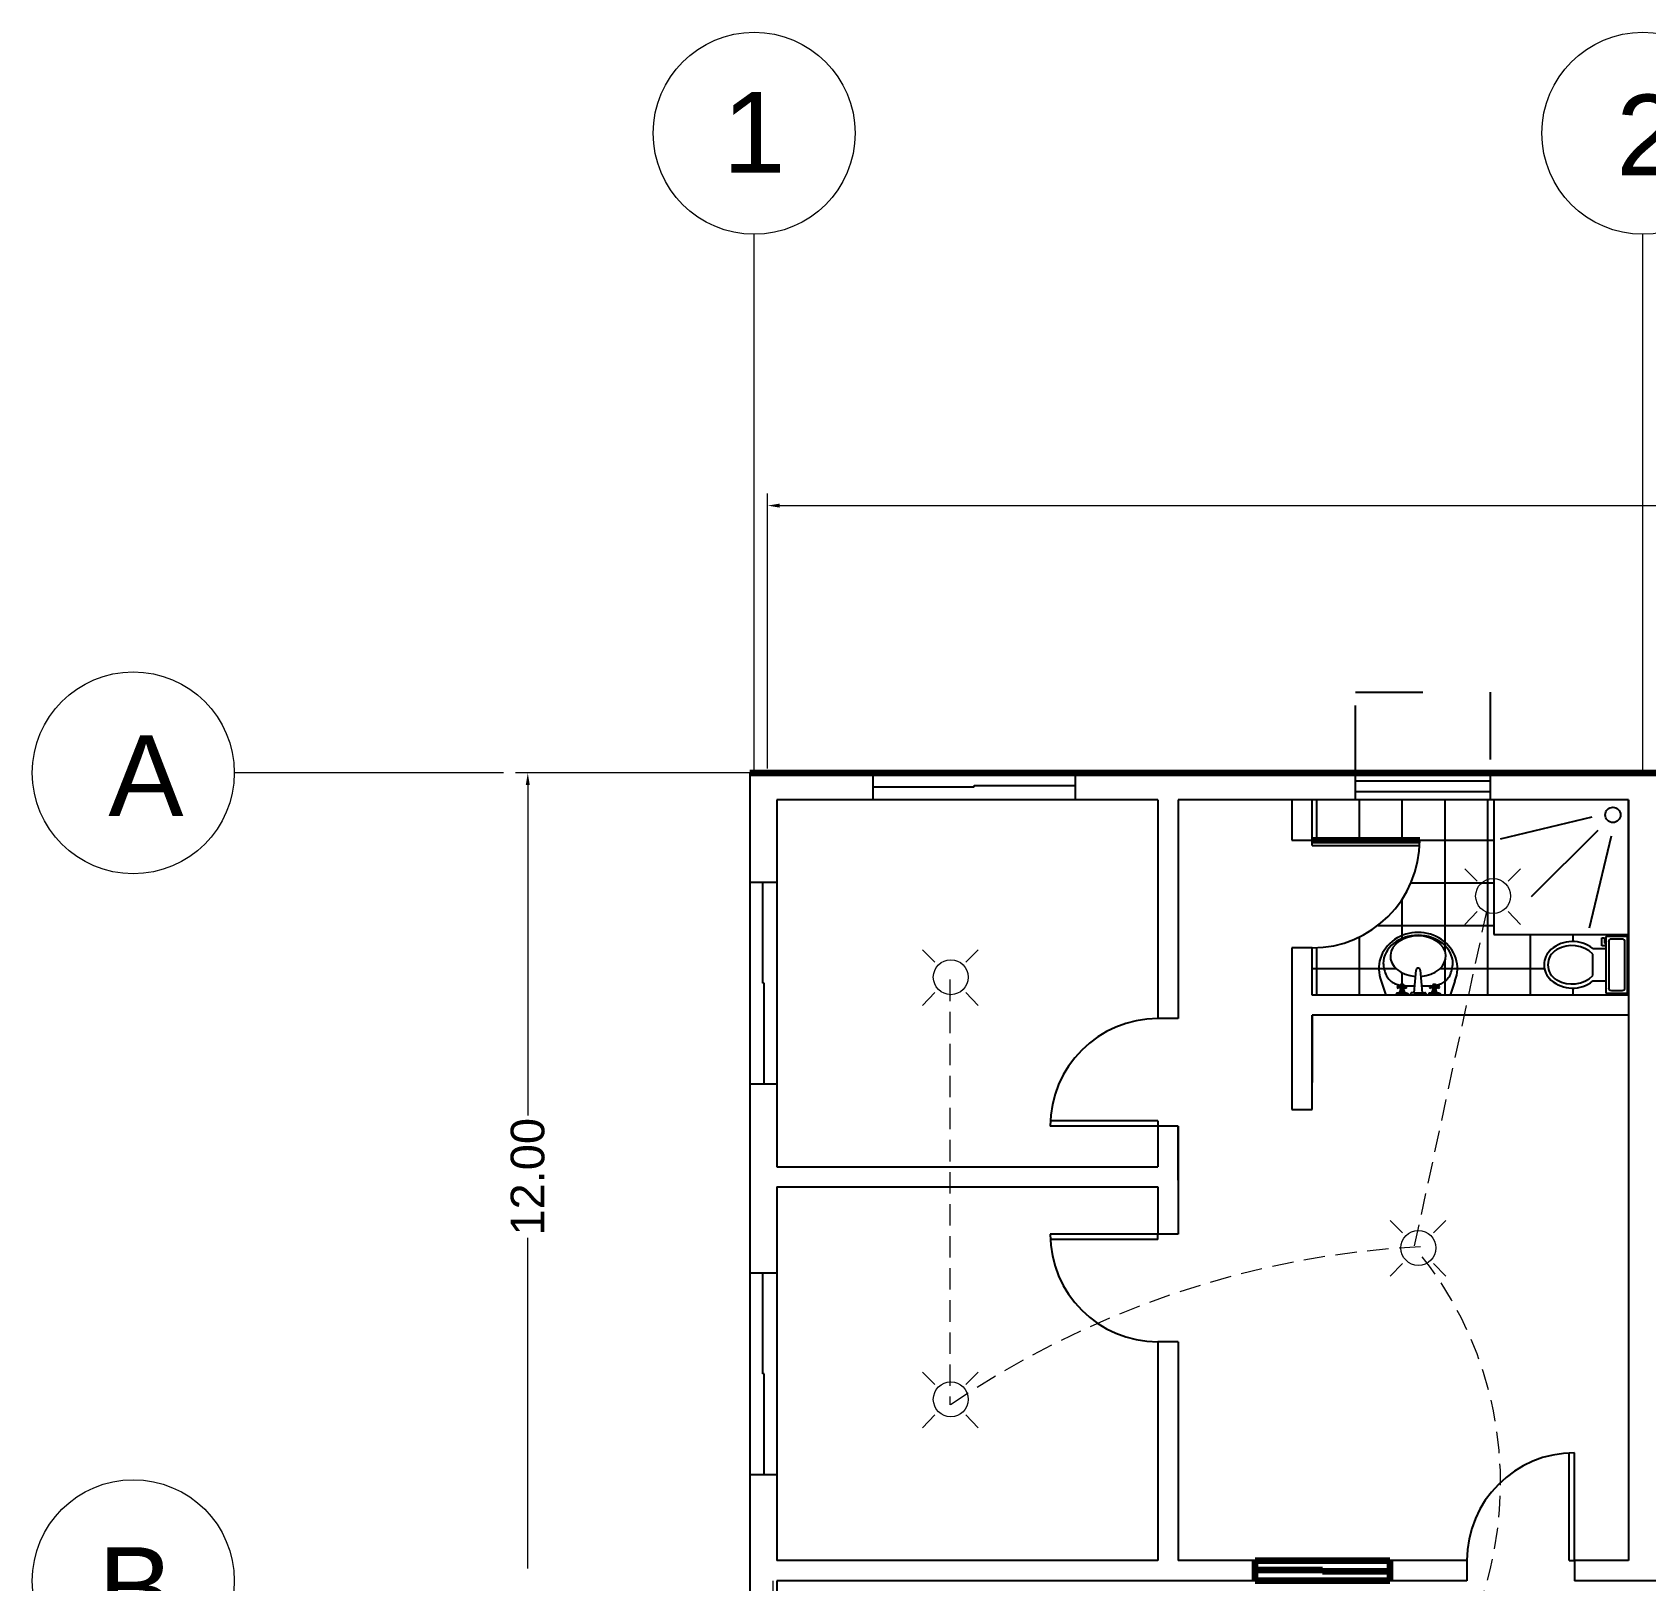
# Model space of a CAD drawing. Header units: millimetres. Extents: x 2391 to 3323, y 1596 to 2537.
# Drawn here: x 2933.02 to 2956.98, y 2375.2 to 2398.2 of the extents above; entities that cross this region are included whole.
import ezdxf

# ---------------------------------------------------------------- set-up
doc = ezdxf.new("R2010")
doc.units = ezdxf.units.MM
doc.linetypes.add('DASHED2', pattern=[9.525, 6.35, -3.175])
doc.linetypes.add('JIS_02_1.0', pattern=[2, 1, -1])
doc.layers.get('Defpoints').update_dxf_attribs({"color": 115})
for name, color, linetype in [('BATH', 171, 'Continuous'), ('dimensions', 203, 'Continuous'), ('doors', 31, 'Continuous'), ('doors and windows schedule', 11, 'Continuous'), ('Electrical symbols', 81, 'Continuous'), ('exterior wall', 140, 'Continuous'), ('interior wall', 191, 'Continuous'), ('Lightning text', 211, 'Continuous'), ('windows', 241, 'Continuous')]:
    doc.layers.add(name, color=color, linetype=linetype)
doc.styles.get("Standard").update_dxf_attribs({"font": 'arial.ttf'})

msp = doc.modelspace()

# ---------------------------------------------------------------- linework, layer by layer
at = {"color": 0, "linetype": 'ByBlock'}
for p, q in [((2956.727, 2386.801), (2954.727, 2386.801)), ((2954.727, 2386.801), (2954.727, 2384.801)), ((2956.727, 2384.801), (2956.727, 2386.801)), ((2956.185, 2386.542), (2954.822, 2386.215)), ((2955.288, 2385.362), (2956.278, 2386.352)), ((2956.469, 2386.259), (2956.141, 2384.896)), ((2954.727, 2384.801), (2956.727, 2384.801)), ((2956.333, 2384.75), (2956.373, 2384.75)), ((2956.333, 2384.63), (2956.333, 2384.75)), ((2956.373, 2384.75), (2956.373, 2384.67)), ((2956.393, 2384.77), (2956.393, 2383.93)), ((2956.713, 2384.77), (2956.393, 2384.77)), ((2956.633, 2384.73), (2956.473, 2384.73)), ((2956.713, 2383.93), (2956.713, 2384.77)), ((2956.199, 2384.59), (2956.393, 2384.59)), ((2956.199, 2384.19), (2956.199, 2384.51)), ((2956.393, 2384.63), (2956.333, 2384.63)), ((2956.373, 2384.67), (2956.393, 2384.67)), ((2956.433, 2384.69), (2956.433, 2384.01)), ((2956.673, 2384.01), (2956.673, 2384.69)), ((2953.085, 2384.367), (2953.086, 2384.354)), ((2953.086, 2384.354), (2953.09, 2384.328)), ((2953.09, 2384.328), (2953.094, 2384.302)), ((2953.094, 2384.302), (2953.1, 2384.277)), ((2953.1, 2384.277), (2953.106, 2384.253)), ((2953.106, 2384.253), (2953.114, 2384.23)), ((2953.542, 2383.935), (2953.572, 2384.272)), ((2953.574, 2384.282), (2953.572, 2384.272)), ((2953.578, 2384.29), (2953.574, 2384.282)), ((2953.584, 2384.297), (2953.578, 2384.29)), ((2953.593, 2384.301), (2953.584, 2384.297)), ((2953.602, 2384.302), (2953.593, 2384.301)), ((2953.611, 2384.301), (2953.602, 2384.302)), ((2953.62, 2384.297), (2953.611, 2384.301)), ((2953.626, 2384.29), (2953.62, 2384.297)), ((2953.631, 2384.282), (2953.626, 2384.29)), ((2953.632, 2384.272), (2953.631, 2384.282)), ((2953.632, 2384.272), (2953.662, 2383.935)), ((2954.09, 2384.23), (2954.098, 2384.253)), ((2954.098, 2384.253), (2954.105, 2384.277)), ((2954.105, 2384.277), (2954.11, 2384.302)), ((2954.11, 2384.302), (2954.115, 2384.328)), ((2954.115, 2384.328), (2954.118, 2384.354)), ((2954.118, 2384.354), (2954.119, 2384.367)), ((2953.054, 2384.108), (2953.12, 2383.912)), ((2953.114, 2384.23), (2953.122, 2384.208)), ((2953.122, 2384.208), (2953.132, 2384.188)), ((2953.122, 2384.208), (2953.122, 2384.208)), ((2953.132, 2384.188), (2953.142, 2384.17)), ((2953.142, 2384.17), (2953.153, 2384.154)), ((2953.153, 2384.154), (2953.165, 2384.138)), ((2953.165, 2384.138), (2953.177, 2384.125)), ((2953.177, 2384.125), (2953.19, 2384.112)), ((2953.19, 2384.112), (2953.204, 2384.101)), ((2953.204, 2384.101), (2953.219, 2384.09)), ((2953.219, 2384.09), (2953.235, 2384.081)), ((2953.219, 2384.09), (2953.219, 2384.09)), ((2953.235, 2384.081), (2953.251, 2384.073)), ((2953.251, 2384.073), (2953.267, 2384.066)), ((2953.267, 2384.066), (2953.283, 2384.06)), ((2953.283, 2384.06), (2953.3, 2384.055)), ((2953.291, 2384.027), (2953.289, 2384.02)), ((2953.289, 2384.02), (2953.291, 2384.012)), ((2953.297, 2384.033), (2953.291, 2384.027)), ((2953.291, 2384.012), (2953.297, 2384.007)), ((2953.304, 2384.035), (2953.297, 2384.033)), ((2953.297, 2384.007), (2953.304, 2384.005)), ((2953.3, 2384.055), (2953.317, 2384.05)), ((2953.312, 2384.033), (2953.304, 2384.035)), ((2953.304, 2384.005), (2953.312, 2384.007)), ((2953.317, 2384.027), (2953.312, 2384.033)), ((2953.312, 2384.007), (2953.317, 2384.012)), ((2953.317, 2384.05), (2953.333, 2384.046)), ((2953.317, 2384.027), (2953.335, 2384.027)), ((2953.319, 2384.02), (2953.317, 2384.027)), ((2953.317, 2384.012), (2953.319, 2384.02)), ((2953.335, 2384.012), (2953.317, 2384.012)), ((2953.333, 2384.046), (2953.34, 2384.045)), ((2953.336, 2384.035), (2953.334, 2384.02)), ((2953.334, 2384.02), (2953.336, 2384.004)), ((2953.342, 2384.05), (2953.336, 2384.035)), ((2953.336, 2384.004), (2953.342, 2383.99)), ((2953.353, 2384.055), (2953.342, 2384.05)), ((2953.351, 2384.027), (2953.349, 2384.02)), ((2953.349, 2384.02), (2953.351, 2384.012)), ((2953.357, 2384.033), (2953.351, 2384.027)), ((2953.351, 2384.012), (2953.357, 2384.007)), ((2953.364, 2384.057), (2953.353, 2384.055)), ((2953.364, 2384.035), (2953.357, 2384.033)), ((2953.357, 2384.007), (2953.364, 2384.005)), ((2953.376, 2384.055), (2953.364, 2384.057)), ((2953.372, 2384.033), (2953.364, 2384.035)), ((2953.364, 2384.005), (2953.372, 2384.007)), ((2953.377, 2384.027), (2953.372, 2384.033)), ((2953.372, 2384.007), (2953.377, 2384.012)), ((2953.387, 2384.05), (2953.376, 2384.055)), ((2953.379, 2384.02), (2953.377, 2384.027)), ((2953.377, 2384.012), (2953.379, 2384.02)), ((2953.393, 2384.035), (2953.387, 2384.05)), ((2953.387, 2383.99), (2953.393, 2384.004)), ((2953.391, 2384.039), (2953.41, 2384.038)), ((2953.395, 2384.02), (2953.393, 2384.035)), ((2953.393, 2384.004), (2953.395, 2384.02)), ((2953.394, 2384.027), (2953.412, 2384.027)), ((2953.394, 2384.012), (2953.412, 2384.012)), ((2953.412, 2384.027), (2953.409, 2384.02)), ((2953.409, 2384.02), (2953.412, 2384.012)), ((2953.41, 2384.038), (2953.425, 2384.037)), ((2953.417, 2384.033), (2953.412, 2384.027)), ((2953.412, 2384.012), (2953.417, 2384.007)), ((2953.425, 2384.035), (2953.417, 2384.033)), ((2953.417, 2384.007), (2953.425, 2384.005)), ((2953.425, 2384.037), (2953.44, 2384.037)), ((2953.432, 2384.033), (2953.425, 2384.035)), ((2953.425, 2384.005), (2953.432, 2384.007)), ((2953.437, 2384.027), (2953.432, 2384.033)), ((2953.432, 2384.007), (2953.437, 2384.012)), ((2953.44, 2384.02), (2953.437, 2384.027)), ((2953.437, 2384.012), (2953.44, 2384.02)), ((2953.44, 2384.037), (2953.455, 2384.037)), ((2953.455, 2384.037), (2953.47, 2384.037)), ((2953.47, 2384.037), (2953.486, 2384.037)), ((2953.47, 2384.037), (2953.47, 2384.037)), ((2953.486, 2384.037), (2953.502, 2384.037)), ((2953.502, 2384.037), (2953.518, 2384.037)), ((2953.518, 2384.037), (2953.534, 2384.037)), ((2953.534, 2384.037), (2953.551, 2384.037)), ((2953.653, 2384.036), (2953.672, 2384.036)), ((2953.672, 2384.036), (2953.687, 2384.036)), ((2953.687, 2384.036), (2953.701, 2384.037)), ((2953.701, 2384.037), (2953.717, 2384.037)), ((2953.717, 2384.037), (2953.732, 2384.037)), ((2953.717, 2384.037), (2953.717, 2384.037)), ((2953.732, 2384.037), (2953.748, 2384.037)), ((2953.748, 2384.037), (2953.765, 2384.037)), ((2953.765, 2384.037), (2953.782, 2384.037)), ((2953.772, 2384.027), (2953.77, 2384.02)), ((2953.77, 2384.02), (2953.772, 2384.012)), ((2953.777, 2384.033), (2953.772, 2384.027)), ((2953.772, 2384.012), (2953.777, 2384.007)), ((2953.785, 2384.035), (2953.777, 2384.033)), ((2953.777, 2384.007), (2953.785, 2384.005)), ((2953.782, 2384.037), (2953.799, 2384.038)), ((2953.792, 2384.033), (2953.785, 2384.035)), ((2953.785, 2384.005), (2953.792, 2384.007)), ((2953.798, 2384.027), (2953.792, 2384.033)), ((2953.792, 2384.007), (2953.798, 2384.012)), ((2953.8, 2384.02), (2953.798, 2384.027)), ((2953.798, 2384.027), (2953.815, 2384.027)), ((2953.798, 2384.012), (2953.8, 2384.02)), ((2953.815, 2384.012), (2953.798, 2384.012)), ((2953.799, 2384.038), (2953.816, 2384.039)), ((2953.816, 2384.035), (2953.815, 2384.02)), ((2953.815, 2384.02), (2953.816, 2384.004)), ((2953.822, 2384.05), (2953.816, 2384.035)), ((2953.816, 2384.039), (2953.818, 2384.04)), ((2953.816, 2384.004), (2953.822, 2383.99)), ((2953.833, 2384.055), (2953.822, 2384.05)), ((2953.832, 2384.027), (2953.83, 2384.02)), ((2953.83, 2384.02), (2953.832, 2384.012)), ((2953.837, 2384.033), (2953.832, 2384.027)), ((2953.832, 2384.012), (2953.837, 2384.007)), ((2953.845, 2384.057), (2953.833, 2384.055)), ((2953.845, 2384.035), (2953.837, 2384.033)), ((2953.837, 2384.007), (2953.845, 2384.005)), ((2953.856, 2384.055), (2953.845, 2384.057)), ((2953.852, 2384.033), (2953.845, 2384.035)), ((2953.845, 2384.005), (2953.852, 2384.007)), ((2953.858, 2384.027), (2953.852, 2384.033)), ((2953.852, 2384.007), (2953.858, 2384.012)), ((2953.867, 2384.05), (2953.856, 2384.055)), ((2953.86, 2384.02), (2953.858, 2384.027)), ((2953.858, 2384.012), (2953.86, 2384.02)), ((2953.873, 2384.035), (2953.867, 2384.05)), ((2953.867, 2383.99), (2953.873, 2384.004)), ((2953.868, 2384.046), (2953.885, 2384.05)), ((2953.875, 2384.02), (2953.873, 2384.035)), ((2953.873, 2384.004), (2953.875, 2384.02)), ((2953.874, 2384.027), (2953.892, 2384.027)), ((2953.874, 2384.012), (2953.892, 2384.012)), ((2953.885, 2384.05), (2953.903, 2384.055)), ((2953.892, 2384.027), (2953.89, 2384.02)), ((2953.89, 2384.02), (2953.892, 2384.012)), ((2953.897, 2384.033), (2953.892, 2384.027)), ((2953.892, 2384.012), (2953.897, 2384.007)), ((2953.905, 2384.035), (2953.897, 2384.033)), ((2953.897, 2384.007), (2953.905, 2384.005)), ((2953.903, 2384.055), (2953.92, 2384.06)), ((2953.912, 2384.033), (2953.905, 2384.035)), ((2953.905, 2384.005), (2953.912, 2384.007)), ((2953.918, 2384.027), (2953.912, 2384.033)), ((2953.912, 2384.007), (2953.918, 2384.012)), ((2953.92, 2384.02), (2953.918, 2384.027)), ((2953.918, 2384.012), (2953.92, 2384.02)), ((2953.92, 2384.06), (2953.937, 2384.066)), ((2953.937, 2384.066), (2953.953, 2384.073)), ((2953.953, 2384.073), (2953.97, 2384.081)), ((2953.97, 2384.081), (2953.985, 2384.09)), ((2953.985, 2384.09), (2954, 2384.101)), ((2953.985, 2384.09), (2953.985, 2384.09)), ((2954, 2384.101), (2954.014, 2384.112)), ((2954.014, 2384.112), (2954.027, 2384.125)), ((2954.027, 2384.125), (2954.04, 2384.138)), ((2954.04, 2384.138), (2954.051, 2384.154)), ((2954.051, 2384.154), (2954.062, 2384.17)), ((2954.062, 2384.17), (2954.073, 2384.188)), ((2954.073, 2384.188), (2954.082, 2384.208)), ((2954.082, 2384.208), (2954.09, 2384.23)), ((2954.082, 2384.208), (2954.082, 2384.208)), ((2954.15, 2384.108), (2954.084, 2383.912)), ((2956.199, 2384.11), (2956.393, 2384.11)), ((2953.282, 2383.923), (2953.272, 2383.912)), ((2953.293, 2383.929), (2953.282, 2383.923)), ((2953.304, 2383.93), (2953.293, 2383.929)), ((2953.297, 2383.93), (2953.309, 2383.932)), ((2953.425, 2383.93), (2953.304, 2383.93)), ((2953.309, 2383.932), (2953.321, 2383.938)), ((2953.321, 2383.938), (2953.33, 2383.947)), ((2953.33, 2383.947), (2953.337, 2383.957)), ((2953.334, 2383.952), (2953.395, 2383.952)), ((2953.337, 2383.957), (2953.341, 2383.97)), ((2953.341, 2383.97), (2953.342, 2383.982)), ((2953.387, 2383.99), (2953.342, 2383.99)), ((2953.342, 2383.99), (2953.342, 2383.982)), ((2953.342, 2383.982), (2953.387, 2383.982)), ((2953.387, 2383.982), (2953.387, 2383.99)), ((2953.387, 2383.982), (2953.388, 2383.968)), ((2953.388, 2383.968), (2953.393, 2383.955)), ((2953.393, 2383.955), (2953.401, 2383.944)), ((2953.401, 2383.944), (2953.412, 2383.935)), ((2953.412, 2383.935), (2953.425, 2383.93)), ((2953.44, 2383.924), (2953.425, 2383.93)), ((2953.458, 2383.912), (2953.44, 2383.924)), ((2953.492, 2383.927), (2953.489, 2383.92)), ((2953.489, 2383.92), (2953.49, 2383.912)), ((2953.497, 2383.932), (2953.492, 2383.927)), ((2953.504, 2383.935), (2953.497, 2383.932)), ((2953.512, 2383.935), (2953.504, 2383.935)), ((2953.542, 2383.935), (2953.512, 2383.935)), ((2953.542, 2383.935), (2953.662, 2383.935)), ((2953.662, 2383.935), (2953.7, 2383.935)), ((2953.707, 2383.935), (2953.7, 2383.935)), ((2953.714, 2383.932), (2953.707, 2383.935)), ((2953.719, 2383.926), (2953.714, 2383.932)), ((2953.722, 2383.92), (2953.719, 2383.926)), ((2953.722, 2383.912), (2953.722, 2383.92)), ((2953.763, 2383.923), (2953.752, 2383.912)), ((2953.773, 2383.929), (2953.763, 2383.923)), ((2953.785, 2383.93), (2953.773, 2383.929)), ((2953.777, 2383.93), (2953.79, 2383.932)), ((2953.905, 2383.93), (2953.785, 2383.93)), ((2953.79, 2383.932), (2953.801, 2383.938)), ((2953.801, 2383.938), (2953.81, 2383.947)), ((2953.81, 2383.947), (2953.817, 2383.957)), ((2953.815, 2383.952), (2953.875, 2383.952)), ((2953.817, 2383.957), (2953.821, 2383.97)), ((2953.821, 2383.97), (2953.822, 2383.982)), ((2953.867, 2383.99), (2953.822, 2383.99)), ((2953.822, 2383.99), (2953.822, 2383.982)), ((2953.822, 2383.982), (2953.867, 2383.982)), ((2953.867, 2383.982), (2953.867, 2383.99)), ((2953.867, 2383.982), (2953.868, 2383.968)), ((2953.868, 2383.968), (2953.873, 2383.955)), ((2953.873, 2383.955), (2953.881, 2383.944)), ((2953.881, 2383.944), (2953.892, 2383.935)), ((2953.892, 2383.935), (2953.905, 2383.93)), ((2953.92, 2383.924), (2953.905, 2383.93)), ((2953.938, 2383.912), (2953.92, 2383.924)), ((2956.393, 2383.93), (2956.713, 2383.93)), ((2956.473, 2383.97), (2956.633, 2383.97))]:
    msp.add_line(p, q, dxfattribs=at)
msp.add_circle((2956.496, 2386.576), 0.113, dxfattribs=at)
for centre, radius, start, end in [((2956.468, 2384.695), 0.0354, 81.8699, 188.1301), ((2956.638, 2384.695), 0.0354, 351.8699, 98.1301), ((2955.773, 2384.35), 0.3, 131.0789, 228.9209), ((2955.791, 2384.35), 0.26, 119.5765, 240.4233), ((2955.896, 2384.209), 0.487, 51.4691, 131.0789), ((2955.887, 2384.182), 0.453, 46.3677, 119.5765), ((2955.896, 2384.491), 0.487, 228.9209, 308.5307), ((2955.887, 2384.518), 0.453, 240.4233, 313.6321), ((2956.468, 2384.005), 0.0354, 171.8699, 278.1301), ((2956.638, 2384.005), 0.0354, 261.8699, 8.1301)]:
    msp.add_arc(centre, radius, start, end, dxfattribs=at)
for centre, major_axis, ratio, start_param, end_param in [((2953.602, 2384.295), (-0.584, 0), 0.916316, 2.786438, 6.63834), ((2953.602, 2384.367), (-0.517, 0), 0.815274, 3.141593, 6.283185), ((2953.602, 2384.478), (-0.412, 0), 0.730435, 1.664123, 7.760732)]:
    msp.add_ellipse(centre, major_axis=major_axis, ratio=ratio, start_param=start_param, end_param=end_param, dxfattribs=at)
at = {"layer": 'BATH', "linetype": 'Continuous'}
for p, q in [((2952.098, 2386.201), (2952.098, 2386.801)), ((2952.733, 2386.201), (2952.733, 2386.801)), ((2953.368, 2386.201), (2953.368, 2386.801)), ((2954.003, 2384.633), (2954.003, 2386.801)), ((2954.638, 2383.901), (2954.638, 2386.801)), ((2952.027, 2386.202), (2954.727, 2386.202)), ((2953.496, 2385.567), (2954.727, 2385.567)), ((2953.368, 2384.743), (2953.368, 2385.328)), ((2952.733, 2383.901), (2952.733, 2384.765)), ((2953.002, 2384.932), (2954.727, 2384.932)), ((2953.368, 2384.726), (2953.368, 2384.743)), ((2955.273, 2383.901), (2955.273, 2384.801)), ((2955.908, 2384.696), (2955.908, 2384.801)), ((2956.543, 2384.77), (2956.543, 2384.801)), ((2952.098, 2383.901), (2952.098, 2384.603)), ((2954.003, 2384.547), (2954.003, 2384.633)), ((2952.027, 2384.297), (2953.095, 2384.297)), ((2953.095, 2384.297), (2953.273, 2384.297)), ((2953.931, 2384.297), (2954.109, 2384.297)), ((2954.003, 2384.103), (2954.003, 2384.41)), ((2954.109, 2384.297), (2955.478, 2384.297)), ((2956.713, 2384.297), (2956.727, 2384.297)), ((2953.368, 2384.057), (2953.368, 2384.231)), ((2954.003, 2383.901), (2954.003, 2384.103)), ((2955.908, 2383.901), (2955.908, 2384.004)), ((2953.368, 2383.901), (2953.368, 2383.93)), ((2956.543, 2383.901), (2956.543, 2383.93))]:
    msp.add_line(p, q, dxfattribs=at)
at = {"layer": 'Defpoints', "linetype": 'DASHED2', "lineweight": 13, "ltscale": 0.05}
for p, q in [((2954.618, 2385.143), (2953.515, 2380.034)), ((2946.647, 2384.129), (2946.647, 2377.814))]:
    msp.add_line(p, q, dxfattribs=at)
for centre, radius, start, end in [((2954.335, 2366.539), 13.641, 92.9266, 124.5862), ((2949.389, 2376.652), 5.439, 299.4715, 39.4617)]:
    msp.add_arc(centre, radius, start, end, dxfattribs=at)
at = {"layer": 'dimensions', "lineweight": 13}
for p, q in [((2943.94, 2387.264), (2943.94, 2391.35)), ((2944.12, 2391.17), (2962.997, 2391.17)), ((2943.677, 2387.201), (2940.197, 2387.201)), ((2940.377, 2387.021), (2940.377, 2382.11)), ((2940.377, 2375.381), (2940.377, 2380.292))]:
    msp.add_line(p, q, dxfattribs=at)
at = {"layer": 'dimensions', "lineweight": 100}
msp.add_line((2943.677, 2387.201), (2943.877, 2387.201), dxfattribs=at)
at = {"layer": 'dimensions'}
for points in [[(2944.12, 2391.2), (2944.12, 2391.14), (2943.94, 2391.17)], [(2940.347, 2387.021), (2940.407, 2387.021), (2940.377, 2387.201)]]:
    msp.add_solid(points, dxfattribs=at)
at = {"layer": 'doors'}
for p, q in [((2952.027, 2386.201), (2953.627, 2386.201)), ((2952.027, 2386.121), (2952.027, 2386.201)), ((2952.027, 2386.121), (2953.625, 2386.121)), ((2949.737, 2381.951), (2948.137, 2381.951)), ((2949.737, 2382.031), (2948.139, 2382.031)), ((2949.737, 2382.031), (2949.737, 2381.951)), ((2949.737, 2380.351), (2948.137, 2380.351)), ((2949.737, 2380.271), (2948.139, 2380.271)), ((2949.737, 2380.271), (2949.737, 2380.351)), ((2955.847, 2375.501), (2955.847, 2377.099)), ((2955.927, 2375.501), (2955.927, 2377.101)), ((2955.847, 2375.501), (2955.927, 2375.501))]:
    msp.add_line(p, q, dxfattribs=at)
at = {"layer": 'doors', "lineweight": 100}
msp.add_line((2952.027, 2386.201), (2953.627, 2386.201), dxfattribs=at)
at = {"layer": 'doors'}
for centre, start, end in [((2952.027, 2386.201), 270, 0), ((2949.737, 2381.951), 90, 180), ((2949.737, 2380.351), 180, 270), ((2955.927, 2375.501), 90, 180)]:
    msp.add_arc(centre, 1.6, start, end, dxfattribs=at)
at = {"layer": 'Electrical symbols', "lineweight": 18}
for p, q in [((2954.479, 2385.593), (2954.296, 2385.776)), ((2954.94, 2385.593), (2955.123, 2385.776)), ((2954.479, 2385.14), (2954.296, 2384.949)), ((2954.94, 2385.14), (2955.123, 2384.949)), ((2946.424, 2384.39), (2946.241, 2384.572)), ((2946.885, 2384.39), (2947.067, 2384.572)), ((2946.424, 2383.936), (2946.241, 2383.746)), ((2946.885, 2383.936), (2947.067, 2383.746)), ((2953.369, 2380.367), (2953.186, 2380.55)), ((2953.83, 2380.367), (2954.013, 2380.55)), ((2953.369, 2379.913), (2953.186, 2379.723)), ((2953.83, 2379.913), (2954.013, 2379.723)), ((2946.424, 2378.118), (2946.241, 2378.301)), ((2946.885, 2378.118), (2947.067, 2378.301)), ((2946.424, 2377.665), (2946.241, 2377.474)), ((2946.885, 2377.665), (2947.067, 2377.474))]:
    msp.add_line(p, q, dxfattribs=at)
for centre in [(2954.717, 2385.37), (2946.661, 2384.166), (2953.607, 2380.144), (2946.661, 2377.895)]:
    msp.add_circle(centre, 0.26, dxfattribs=at)
at = {"layer": 'exterior wall', "lineweight": 100}
msp.add_line((2943.677, 2387.201), (2984.077, 2387.201), dxfattribs=at)
at = {"layer": 'exterior wall'}
for p, q in [((2943.677, 2387.201), (2943.677, 2357.201)), ((2949.737, 2386.801), (2944.077, 2386.801)), ((2944.077, 2386.801), (2944.077, 2381.351)), ((2956.727, 2386.801), (2950.037, 2386.801)), ((2944.077, 2381.051), (2944.077, 2375.501)), ((2944.077, 2375.201), (2944.077, 2369.201))]:
    msp.add_line(p, q, dxfattribs=at)
at = {"layer": 'exterior wall', "lineweight": 13}
msp.add_line((2944.015, 2375.201), (2944.015, 2369.201), dxfattribs=at)
at = {"layer": 'interior wall'}
for p, q in [((2949.737, 2386.801), (2949.737, 2383.551)), ((2950.037, 2386.801), (2950.037, 2383.551)), ((2951.727, 2386.801), (2951.727, 2386.201)), ((2952.027, 2386.201), (2952.027, 2386.801)), ((2956.727, 2386.801), (2956.727, 2375.501)), ((2956.727, 2386.801), (2956.727, 2383.601)), ((2951.727, 2386.201), (2952.027, 2386.201)), ((2951.727, 2384.601), (2951.727, 2382.201)), ((2952.027, 2384.601), (2951.727, 2384.601)), ((2952.027, 2383.901), (2952.027, 2384.601)), ((2956.727, 2383.901), (2952.027, 2383.901)), ((2950.037, 2383.551), (2949.737, 2383.551)), ((2956.727, 2383.601), (2952.027, 2383.601)), ((2952.027, 2382.201), (2952.027, 2383.601)), ((2952.027, 2383.601), (2952.027, 2382.601)), ((2951.727, 2382.201), (2952.027, 2382.201)), ((2949.737, 2381.951), (2949.737, 2381.351)), ((2950.037, 2381.951), (2949.737, 2381.951)), ((2950.037, 2381.951), (2950.037, 2380.351)), ((2950.037, 2381.151), (2950.037, 2381.951)), ((2944.077, 2381.351), (2949.737, 2381.351)), ((2950.037, 2381.151), (2950.037, 2380.351)), ((2944.077, 2381.051), (2949.737, 2381.051)), ((2949.737, 2381.051), (2949.737, 2380.351)), ((2950.037, 2380.351), (2949.737, 2380.351)), ((2949.737, 2378.751), (2949.737, 2375.501)), ((2950.037, 2378.751), (2949.737, 2378.751)), ((2950.037, 2378.751), (2950.037, 2375.501)), ((2949.737, 2375.501), (2944.077, 2375.501)), ((2954.327, 2375.501), (2950.037, 2375.501)), ((2950.058, 2375.501), (2950.037, 2375.501)), ((2954.327, 2375.501), (2954.327, 2375.201)), ((2956.727, 2375.501), (2955.927, 2375.501)), ((2955.927, 2375.501), (2955.927, 2375.201)), ((2954.327, 2375.201), (2944.077, 2375.201)), ((2957.627, 2375.201), (2955.927, 2375.201))]:
    msp.add_line(p, q, dxfattribs=at)
at = {"layer": 'Lightning text', "linetype": 'ByBlock', "lineweight": 13, "ltscale": 0.02}
for p, q in [((2943.74, 2387.201), (2943.74, 2395.201)), ((2956.94, 2387.201), (2956.94, 2395.201)), ((2940.017, 2387.201), (2936.017, 2387.201))]:
    msp.add_line(p, q, dxfattribs=at)
for centre in [(2943.74, 2396.701), (2956.94, 2396.701), (2934.517, 2387.201), (2934.517, 2375.201)]:
    msp.add_circle(centre, 1.5, dxfattribs=at)
at = {"layer": 'windows', "linetype": 'JIS_02_1.0'}
for p, q in [((2952.673, 2387.201), (2952.673, 2388.401)), ((2952.673, 2388.401), (2954.673, 2388.401)), ((2954.673, 2388.401), (2954.673, 2387.201))]:
    msp.add_line(p, q, dxfattribs=at)
at = {"layer": 'windows'}
for p, q in [((2945.507, 2386.801), (2945.507, 2387.201)), ((2948.507, 2387.201), (2945.507, 2387.201)), ((2948.507, 2387.201), (2948.507, 2386.801)), ((2952.673, 2386.801), (2952.673, 2387.201)), ((2952.673, 2387.201), (2954.673, 2387.201)), ((2954.673, 2387.201), (2954.673, 2386.801)), ((2945.507, 2386.991), (2947.007, 2386.991)), ((2947.007, 2386.991), (2947.007, 2387.011)), ((2947.007, 2387.011), (2948.507, 2387.011)), ((2952.673, 2387.081), (2954.673, 2387.081)), ((2954.673, 2386.921), (2952.673, 2386.921)), ((2948.507, 2386.801), (2945.507, 2386.801)), ((2954.673, 2386.801), (2952.673, 2386.801)), ((2943.677, 2385.576), (2944.077, 2385.576)), ((2943.677, 2385.576), (2943.677, 2382.576)), ((2943.867, 2384.076), (2943.867, 2385.576)), ((2944.077, 2385.576), (2944.077, 2382.576)), ((2943.887, 2384.076), (2943.867, 2384.076)), ((2943.887, 2382.576), (2943.887, 2384.076)), ((2944.077, 2382.576), (2943.677, 2382.576)), ((2943.677, 2379.776), (2944.077, 2379.776)), ((2943.677, 2379.776), (2943.677, 2376.776)), ((2943.867, 2378.276), (2943.867, 2379.776)), ((2944.077, 2379.776), (2944.077, 2376.776)), ((2943.887, 2378.276), (2943.867, 2378.276)), ((2943.887, 2376.776), (2943.887, 2378.276)), ((2944.077, 2376.776), (2943.677, 2376.776))]:
    msp.add_line(p, q, dxfattribs=at)
at = {"layer": 'windows', "lineweight": 100}
for p, q in [((2951.182, 2375.201), (2951.182, 2375.501)), ((2951.182, 2375.501), (2953.182, 2375.501)), ((2953.182, 2375.501), (2953.182, 2375.201)), ((2951.182, 2375.361), (2952.182, 2375.361)), ((2953.182, 2375.201), (2951.182, 2375.201)), ((2952.182, 2375.361), (2952.182, 2375.341)), ((2952.182, 2375.341), (2953.182, 2375.341))]:
    msp.add_line(p, q, dxfattribs=at)

# ---------------------------------------------------------------- texts
at = {"layer": 'dimensions', "lineweight": 13, "insert": (2940.377, 2381.201), "char_height": 0.5, "attachment_point": 5, "rotation": 90}
msp.add_mtext('\\A1;12.00', dxfattribs=at)
at = {"layer": 'doors and windows schedule'}
for s, p in [('1', (2943.271, 2396.114)), ('2', (2956.545, 2396.075)), ('A', (2934.146, 2386.559)), ('B', (2933.995, 2374.499))]:
    msp.add_text(s, height=1.2, dxfattribs=at).set_placement(p)

doc.saveas('drawing.dxf')
